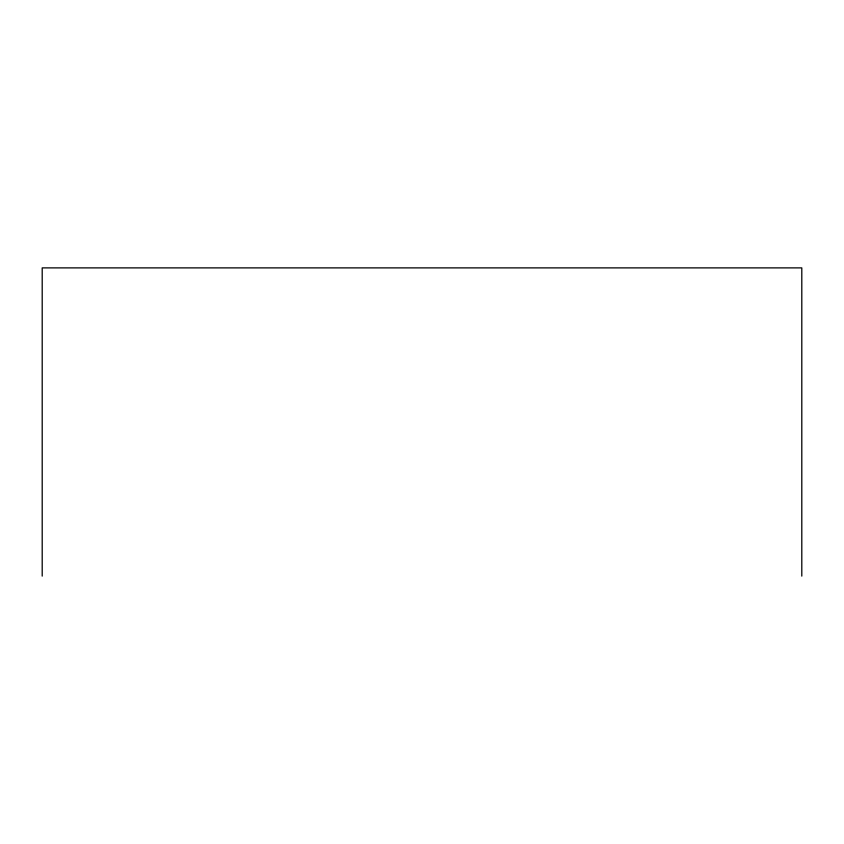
<?xml version="1.0" encoding="UTF-8"?>
<svg xmlns="http://www.w3.org/2000/svg" width="844" height="844" viewBox="0 0 844 844"><rect width="100%" height="100%" fill="white"/><g stroke="black" fill="none" stroke-linecap="round" stroke-linejoin="round"><path stroke-width="1.27" d="M801.8 576.114L801.8 267.886L42.2 267.886L42.2 576.114"/></g></svg>
